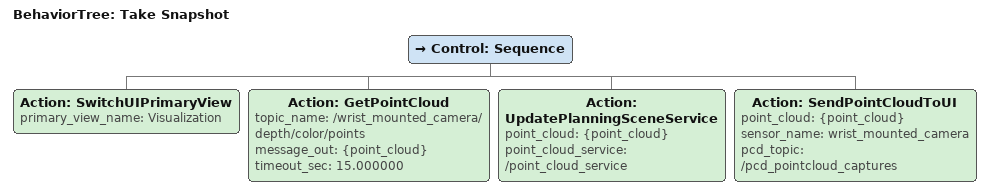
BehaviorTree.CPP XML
<?xml version='1.0' encoding='UTF-8'?>
<root BTCPP_format="4" main_tree_to_execute="Take Snapshot">
  <BehaviorTree ID="Take Snapshot" _description="Take a point cloud snapshot and add to collision scene">
    <Control ID="Sequence">
      <Action ID="SwitchUIPrimaryView" primary_view_name="Visualization"/>
      <Action ID="GetPointCloud" topic_name="/wrist_mounted_camera/depth/color/points" message_out="{point_cloud}" timeout_sec="15.000000"/>
      <Action ID="UpdatePlanningSceneService" point_cloud="{point_cloud}" point_cloud_service="/point_cloud_service"/>
      <Action ID="SendPointCloudToUI" point_cloud="{point_cloud}" sensor_name="wrist_mounted_camera" pcd_topic="/pcd_pointcloud_captures" />
    </Control>
  </BehaviorTree>
</root>
